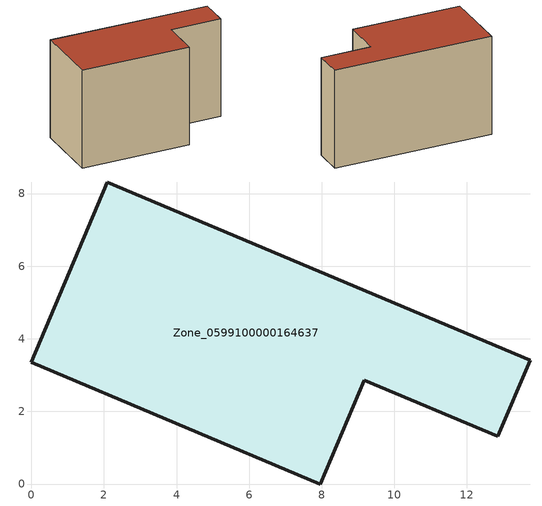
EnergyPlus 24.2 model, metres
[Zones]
Zone_0599100000164637
 floor ground (C_G): 0,3.36 2.09,8.32 13.74,3.41 12.85,1.31 9.17,2.86 7.96,0 z0
 wall outside (C_F): 2.09,8.32 0,3.36 7.96,0 9.17,2.86 12.85,1.31 13.74,3.41 2.09,8.32 z0:7.98
 roof outside (C_R): 13.74,3.41 2.09,8.32 0,3.36 7.96,0 9.17,2.86 12.85,1.31 z7.98
[BUILDING]
Pand.0599100000164637: North Axis=0; Terrain=City; Loads Convergence Tolerance Value=0.04; Temperature Convergence Tolerance Value=0.4; Solar Distribution=FullExterior; Maximum Number of Warmup Days=25; Minimum Number of Warmup Days=1
[Site:Location]
Rotterdam.The.Hague.AP_ZH_NLD Design_Conditions: Latitude=51.96; Longitude=4.45; Time Zone=1; Elevation=-4.5
[SITE:GROUNDTEMPERATURE:BUILDINGSURFACE]
18, 18, 18, 18, 18, 18, 18, 18, 18, 18, 18, 18
[MATERIAL] Thermal Absorptance=0.9; Solar Absorptance=0.7; Visible Absorptance=0.7
Name | Roughness | Thickness | Conductivity | Density | Specific Heat
G.TI.1975-1991 | MediumSmooth | 0.15 | 0.288461 | 540 | 1210
F.TI.1975-1991 | Rough | 0.3 | 0.230769 | 1920 | 840
R.TI.1975-1991 | MediumRough | 0.2 | 0.153846 | 1500 | 1000
[CONSTRUCTION]
C_G: G.TI.1975-1991
C_F: F.TI.1975-1991
C_R: R.TI.1975-1991
[ZONE]
Zone_0599100000164637: Type=1; Multiplier=1; Ceiling Height=Autocalculate; Volume=Autocalculate; Floor Area=autocalculate; Part of Total Floor Area=Yes
[ZONEINFILTRATION:DESIGNFLOWRATE]
Infil_Zone_0599100000164637: Zone or ZoneList or Space or SpaceList=Zone_0599100000164637; Schedule=AlwaysOn; Design Flow Rate Calculation Method=Flow/Area; Flow Rate per Floor Area=0.003; Constant Term Coefficient=1; Temperature Term Coefficient=0; Velocity Term Coefficient=0; Velocity Squared Term Coefficient=0
[HVACTEMPLATE:ZONE:IDEALLOADSAIRSYSTEM]
Zone_0599100000164637: Maximum Heating Supply Air Temperature=50; Minimum Cooling Supply Air Temperature=13; Maximum Heating Supply Air Humidity Ratio=0.0156; Minimum Cooling Supply Air Humidity Ratio=0.0077; Heating Limit=NoLimit; Cooling Limit=NoLimit; Dehumidification Control Type=ConstantSensibleHeatRatio; Cooling Sensible Heat Ratio=0.7; Dehumidification Setpoint=60; Humidification Control Type=None; Humidification Setpoint=30; Outdoor Air Method=None; Outdoor Air Flow Rate per Person=0.00944; Outdoor Air Flow Rate per Zone Floor Area=0; Outdoor Air Flow Rate per Zone=0; Demand Controlled Ventilation Type=None; Outdoor Air Economizer Type=NoEconomizer; Heat Recovery Type=None; Sensible Heat Recovery Effectiveness=0.7; Latent Heat Recovery Effectiveness=0.65
[ZONECONTROL:THERMOSTAT]
ThermostatControl_Zone_0599100000164637: Zone or ZoneList=Zone_0599100000164637; Control Type Schedule=DualSetpointControlType; Control 1=Thermostat_Zone_0599100000164637; Temperature Difference Between Cutout And Setpoint=0
[THERMOSTATSETPOINT:DUALSETPOINT]
Thermostat_Zone_0599100000164637: Heating Setpoint Temperature Schedule=HeatingSetpoint_Zone_0599100000164637; Cooling Setpoint Temperature Schedule=CoolingSetpoint_Zone_0599100000164637
[SCHEDULE:COMPACT]
HeatingSetpoint_Zone_0599100000164637: Through: 12/31, For: AllDays, Until: 24:00, 21
CoolingSetpoint_Zone_0599100000164637: Through: 12/31, For: AllDays, Until: 24:00, 24
DualSetpointControlType: Through: 12/31, For: AllDays, Until: 24:00, 4
AlwaysOn: Through: 12/31, For: AllDays, Until: 24:00, 1
